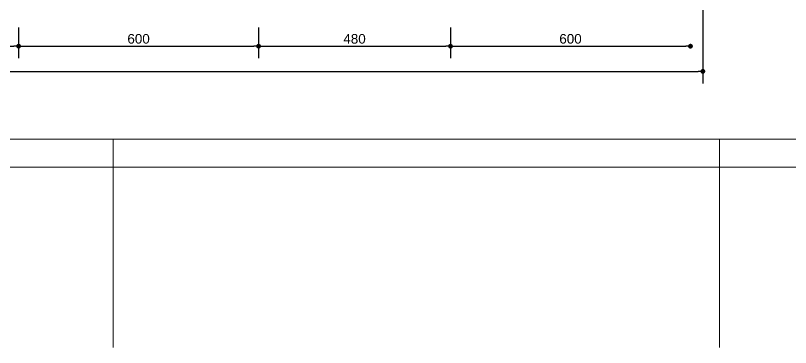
# Model space of a CAD drawing. Header units: millimetres. Extents: x 54 to 8480, y -22812 to 17434.
# Drawn here: x 4025 to 5963, y -4812 to -3981 of the extents above; entities that cross this region are included whole.
import ezdxf

# ---------------------------------------------------------------- set-up
doc = ezdxf.new("R2010")
doc.units = ezdxf.units.MM
doc.layers.add('PLATFORMA', color=7, linetype='Continuous', lineweight=0)
doc.layers.add('wymiary', color=150, linetype='Continuous', lineweight=0)
doc.styles.get("Standard").update_dxf_attribs({"font": 'arial.ttf'})
doc.dimstyles.new('ISO-25', dxfattribs={"dimtxt": 24, "dimasz": 12, "dimexe": 30, "dimexo": 30, "dimgap": 6, "dimtad": 1, "dimdec": 0, "dimtxsty": 'Standard', "dimblk": 'DOT', "dimcen": 2.5, "dimadec": 0, "dimazin": 0, "dimtfac": 1, "dimtdec": 0, "dimtmove": 0, "dimatfit": 3, "dimldrblk": 'DOT', "dimfxl": 1, "dimarcsym": 0})

# ---------------------------------------------------------------- blocks, each defined once
blk = doc.blocks.new('_Dot')
at = {"color": 0, "linetype": 'ByBlock', "lineweight": -2}
blk.add_line((-0.5, 0), (-1, 0), dxfattribs=at)
at = {"color": 0, "linetype": 'ByBlock', "lineweight": 0, "const_width": 0.5}
blk.add_lwpolyline([(-0.25, 0, 1), (0.25, 0, 1)], format="xyb", close=True, dxfattribs=at)
blk = doc.blocks.new('*D135')
at = {"layer": 'Defpoints', "color": 0, "linetype": 'Continuous', "lineweight": 0}
for p in [(3432.6, -3981.3), (4032.6, -3981.3), (4032.6, -4058.1)]:
    blk.add_point(p, dxfattribs=at)
at = {"layer": 'wymiary', "color": 0, "linetype": 'Continuous', "lineweight": -2}
for p, q in [((3432.6, -4011.3), (3432.6, -4088.1)), ((4032.6, -4011.3), (4032.6, -4088.1)), ((3444.6, -4058.1), (4020.6, -4058.1))]:
    blk.add_line(p, q, dxfattribs=at)
at = {"layer": 'wymiary', "color": 0, "linetype": 'Continuous', "lineweight": -2, "xscale": 12, "yscale": 12, "zscale": 12, "rotation": 180}
blk.add_blockref('_Dot', (3432.6, -4058.1), dxfattribs=at)
at = {"layer": 'wymiary', "color": 0, "linetype": 'Continuous', "lineweight": -2, "xscale": 12, "yscale": 12, "zscale": 12}
blk.add_blockref('_Dot', (4032.6, -4058.1), dxfattribs=at)
at = {"layer": 'wymiary', "color": 0, "linetype": 'Continuous', "lineweight": 0, "insert": (3732.6, -4039.8), "char_height": 24, "attachment_point": 5}
blk.add_mtext('600', dxfattribs=at)
blk = doc.blocks.new('*D136')
at = {"layer": 'Defpoints', "color": 0, "linetype": 'Continuous', "lineweight": 0}
for p in [(4032.6, -3981.3), (4632.6, -3981.3), (4632.6, -4058.1)]:
    blk.add_point(p, dxfattribs=at)
at = {"layer": 'wymiary', "color": 0, "linetype": 'Continuous', "lineweight": -2}
for p, q in [((4032.6, -4011.3), (4032.6, -4088.1)), ((4632.6, -4011.3), (4632.6, -4088.1)), ((4044.6, -4058.1), (4620.6, -4058.1))]:
    blk.add_line(p, q, dxfattribs=at)
at = {"layer": 'wymiary', "color": 0, "linetype": 'Continuous', "lineweight": -2, "xscale": 12, "yscale": 12, "zscale": 12, "rotation": 180}
blk.add_blockref('_Dot', (4032.6, -4058.1), dxfattribs=at)
at = {"layer": 'wymiary', "color": 0, "linetype": 'Continuous', "lineweight": -2, "xscale": 12, "yscale": 12, "zscale": 12}
blk.add_blockref('_Dot', (4632.6, -4058.1), dxfattribs=at)
at = {"layer": 'wymiary', "color": 0, "linetype": 'Continuous', "lineweight": 0, "insert": (4332.6, -4039.8), "char_height": 24, "attachment_point": 5}
blk.add_mtext('600', dxfattribs=at)
blk = doc.blocks.new('*D137')
at = {"layer": 'Defpoints', "color": 0, "linetype": 'Continuous', "lineweight": 0}
for p in [(4632.6, -3981.3), (5112.6, -3981.3), (5112.6, -4058.1)]:
    blk.add_point(p, dxfattribs=at)
at = {"layer": 'wymiary', "color": 0, "linetype": 'Continuous', "lineweight": -2}
for p, q in [((4632.6, -4011.3), (4632.6, -4088.1)), ((5112.6, -4011.3), (5112.6, -4088.1)), ((4644.6, -4058.1), (5100.6, -4058.1))]:
    blk.add_line(p, q, dxfattribs=at)
at = {"layer": 'wymiary', "color": 0, "linetype": 'Continuous', "lineweight": -2, "xscale": 12, "yscale": 12, "zscale": 12, "rotation": 180}
blk.add_blockref('_Dot', (4632.6, -4058.1), dxfattribs=at)
at = {"layer": 'wymiary', "color": 0, "linetype": 'Continuous', "lineweight": -2, "xscale": 12, "yscale": 12, "zscale": 12}
blk.add_blockref('_Dot', (5112.6, -4058.1), dxfattribs=at)
at = {"layer": 'wymiary', "color": 0, "linetype": 'Continuous', "lineweight": 0, "insert": (4872.6, -4039.8), "char_height": 24, "attachment_point": 5}
blk.add_mtext('480', dxfattribs=at)
blk = doc.blocks.new('*D138')
at = {"layer": 'Defpoints', "color": 0, "linetype": 'Continuous', "lineweight": 0}
for p in [(5112.6, -3981.3), (5712.6, -4058.1), (5712.6, -4058.1)]:
    blk.add_point(p, dxfattribs=at)
at = {"layer": 'wymiary', "color": 0, "linetype": 'Continuous', "lineweight": -2}
for p, q in [((5112.6, -4011.3), (5112.6, -4088.1)), ((5124.6, -4058.1), (5700.6, -4058.1))]:
    blk.add_line(p, q, dxfattribs=at)
at = {"layer": 'wymiary', "color": 0, "linetype": 'Continuous', "lineweight": -2, "xscale": 12, "yscale": 12, "zscale": 12, "rotation": 180}
blk.add_blockref('_Dot', (5112.6, -4058.1), dxfattribs=at)
at = {"layer": 'wymiary', "color": 0, "linetype": 'Continuous', "lineweight": -2, "xscale": 12, "yscale": 12, "zscale": 12}
blk.add_blockref('_Dot', (5712.6, -4058.1), dxfattribs=at)
at = {"layer": 'wymiary', "color": 0, "linetype": 'Continuous', "lineweight": 0, "insert": (5412.6, -4039.8), "char_height": 24, "attachment_point": 5}
blk.add_mtext('600', dxfattribs=at)
blk = doc.blocks.new('*D139')
at = {"layer": 'Defpoints', "color": 0, "linetype": 'Continuous', "lineweight": 0}
for p in [(1601.6, -3815.3), (5743.6, -3815.3), (5743.6, -4121)]:
    blk.add_point(p, dxfattribs=at)
at = {"layer": 'wymiary', "color": 0, "linetype": 'Continuous', "lineweight": -2}
for p, q in [((1601.6, -3845.3), (1601.6, -4151)), ((5743.6, -3845.3), (5743.6, -4151)), ((1613.6, -4121), (5731.6, -4121))]:
    blk.add_line(p, q, dxfattribs=at)
at = {"layer": 'wymiary', "color": 0, "linetype": 'Continuous', "lineweight": -2, "xscale": 12, "yscale": 12, "zscale": 12, "rotation": 180}
blk.add_blockref('_Dot', (1601.6, -4121), dxfattribs=at)
at = {"layer": 'wymiary', "color": 0, "linetype": 'Continuous', "lineweight": -2, "xscale": 12, "yscale": 12, "zscale": 12}
blk.add_blockref('_Dot', (5743.6, -4121), dxfattribs=at)
at = {"layer": 'wymiary', "color": 0, "linetype": 'Continuous', "lineweight": 0, "insert": (3672.6, -4102.9), "char_height": 24, "attachment_point": 5}
blk.add_mtext('4142', dxfattribs=at)

msp = doc.modelspace()

# ---------------------------------------------------------------- linework, layer by layer
at = {"layer": 'PLATFORMA', "color": 7, "lineweight": 0}
for p, q in [((4269.1, -4290.5), (4269.1, -4811.9)), ((5785.3, -4290.5), (5785.3, -4811.9))]:
    msp.add_line(p, q, dxfattribs=at)
for points in [[(917.8, -4360.5), (7011.6, -4360.5), (7011.6, -625.5), (917.8, -625.5)], [(1301.6, -4290.5), (6941.6, -4290.5), (6941.6, -695.5), (1301.6, -695.5)]]:
    msp.add_lwpolyline(points, close=True, dxfattribs=at)

# ---------------------------------------------------------------- dimensions: what is measured, and where the dimension line sits
at = {"layer": 'wymiary', "linetype": 'Continuous', "lineweight": 0}
dim = msp.add_linear_dim(base=(5743.6, -4121), p1=(1601.6, -3815.3), p2=(5743.6, -3815.3), dimstyle='ISO-25', dxfattribs=at)
dim.commit()
dim.dimension.update_dxf_attribs({"geometry": '*D139', "text_midpoint": (3672.6, -4102.9)})
for base, p1, p2, picture, middle in [((4032.6, -4058.1), (3432.6, -3981.3), (4032.6, -3981.3), '*D135', (3732.6, -4039.8)), ((4632.6, -4058.1), (4032.6, -3981.3), (4632.6, -3981.3), '*D136', (4332.6, -4039.8)), ((5112.6, -4058.1), (4632.6, -3981.3), (5112.6, -3981.3), '*D137', (4872.6, -4039.8)), ((5712.6, -4058.1), (5112.6, -3981.3), (5712.6, -4058.1), '*D138', (5412.6, -4039.8))]:
    dim = msp.add_linear_dim(base=base, p1=p1, p2=p2, dimstyle='ISO-25', override={"dimtmove": 1}, dxfattribs=at)
    dim.commit()
    dim.dimension.update_dxf_attribs({"geometry": picture, "text_midpoint": middle})

doc.saveas('drawing.dxf')
